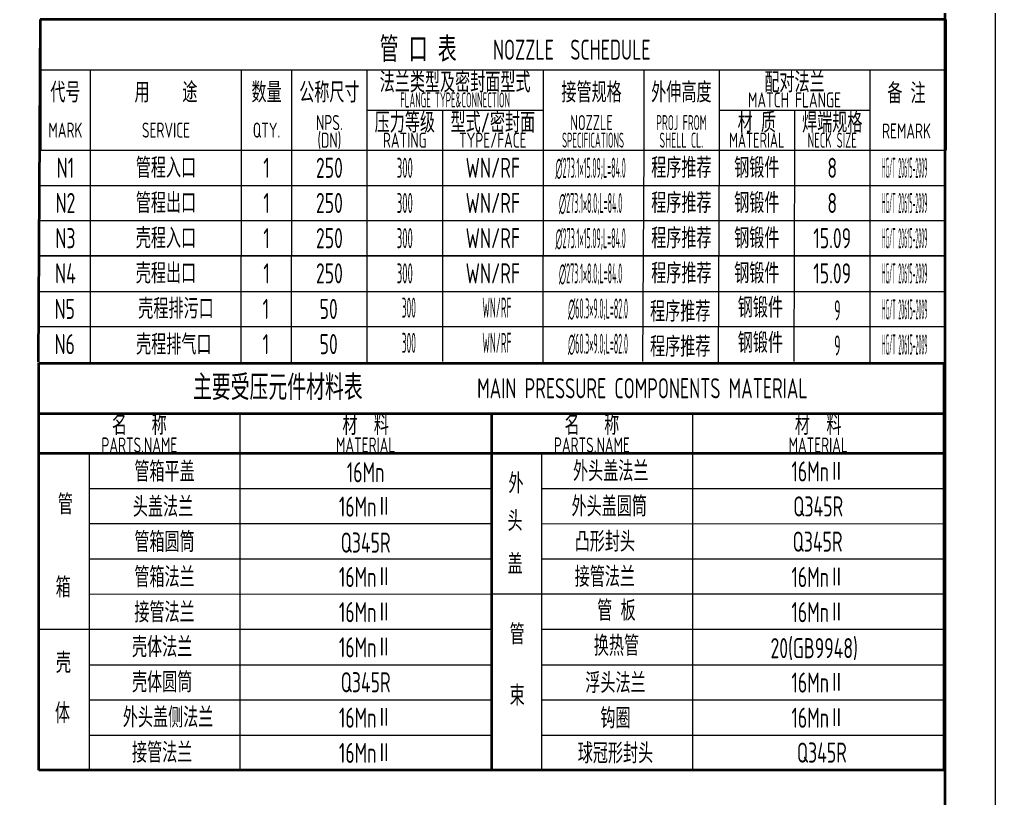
# Model space of a CAD drawing. Header units: millimetres. Extents: x 5765 to 6606, y -201 to 393.
# Drawn here: x 6411.9 to 6606, y -45.6 to 109.4 of the extents above; entities that cross this region are included whole.
import ezdxf
from ezdxf.enums import TextEntityAlignment as Align

# ---------------------------------------------------------------- set-up
doc = ezdxf.new("R2010")
doc.units = ezdxf.units.MM
for name, color, linetype, lineweight in [('1粗实线', 7, 'Continuous', 35), ('2细实线', 3, 'Continuous', 13), ('7文本', 2, 'Continuous', 13), ('9图表', 4, 'Continuous', 13)]:
    doc.layers.add(name, color=color, linetype=linetype, lineweight=lineweight)
doc.styles.add('lanpec', font='bpec_e.shx', dxfattribs={"width": 0.75, "bigfont": 'hztxt.shx'})

# ---------------------------------------------------------------- blocks, each defined once
blk = doc.blocks.new('A1')
at = {"layer": '1粗实线'}
blk.add_lwpolyline([(-816, 10), (-10, 10), (-10, 584), (-816, 584)], close=True, dxfattribs=at)
at = {"layer": '9图表'}
blk.add_lwpolyline([(-841, 0), (0, 0), (0, 594), (-841, 594)], close=True, dxfattribs=at)
blk = doc.blocks.new('管口表表头')
at = {"layer": '1粗实线'}
for p, q in [((-180, 0), (-180, -26)), ((0, 0), (-180, 0)), ((0, 0), (0, -26))]:
    blk.add_line(p, q, dxfattribs=at)
at = {"layer": '9图表'}
for p, q in [((-180, -10), (0, -10)), ((-180, -10), (0, -10)), ((-180, -26), (0, -26))]:
    blk.add_line(p, q, dxfattribs=at)
at = {"layer": '9图表', "color": 4}
for p, q in [((-170, -26), (-170, -10)), ((-140, -26), (-140, -10)), ((-130, -26), (-130, -10)), ((-115, -26), (-115, -10)), ((-80, -10), (-80, -26)), ((-60, -10), (-60, -26)), ((-45, -10), (-45, -26)), ((-15, -10), (-15, -26)), ((-115, -18), (-80, -18)), ((-100, -18), (-100, -26)), ((-45, -18), (-15, -18)), ((-30, -18), (-30, -26))]:
    blk.add_line(p, q, dxfattribs=at)
at = {"layer": '7文本', "color": 4, "style": 'lanpec', "width": 0.75}
for s, height, p in [('管 口 表', 5, (-112.51, -8.44)), ('NOZZLE  SCHEDULE', 4, (-89.97, -8))]:
    blk.add_text(s, height=height, dxfattribs=at).set_placement(p)
at = {"layer": '7文本', "color": 4, "style": 'lanpec'}
for s, height, width, p in [('法兰类型及密封面型式', 4, 0.75, (-97.5, -12.5)), ('配对法兰', 4, 0.75, (-30, -12.5)), ('代号', 4, 0.75, (-175, -14.5)), ('用    途', 4, 0.75, (-155, -14.5)), ('数量', 4, 0.75, (-135, -14.5)), ('公称尺寸', 4, 0.75, (-122.5, -14.5)), ('接管规格', 4, 0.75, (-70.37, -14.5)), ('外伸高度', 4, 0.75, (-52.5, -14.5)), ('备 注', 4, 0.75, (-7.73, -14.67)), ('FLANGE TYPE&CONNECTION', 3, 0.5, (-97.5, -16)), ('MATCH FLANGE', 3, 0.75, (-30, -16)), ('NPS.', 3, 0.75, (-122.5, -20.5)), ('压力等级', 4, 0.75, (-107.5, -20.5)), ('型式/密封面', 4, 0.75, (-90, -20.5)), ('NOZZLE', 3, 0.7, (-70.37, -20.5)), ('PROJ FROM', 3, 0.55, (-52.5, -20.5)), ('材 质', 4, 0.75, (-37.5, -20.5)), ('焊端规格', 4, 0.75, (-22.5, -20.5)), ('MARK', 3, 0.75, (-175, -22)), ('SERVICE', 3, 0.75, (-155, -22)), ('QTY.', 3, 0.75, (-135, -22)), ('REMARK', 3, 0.75, (-7.73, -22.17)), ('(DN)', 3, 0.75, (-122.5, -24)), ('RATING', 3, 0.75, (-107.5, -24)), ('TYPE/FACE', 3, 0.75, (-90, -24)), ('SPECIFICATIONS', 3, 0.5, (-70.07, -24)), ('SHELL CL.', 3, 0.55, (-52.5, -24)), ('MATERIAL', 3, 0.7, (-37.5, -24)), ('NECK SIZE', 3, 0.6, (-22.5, -24))]:
    blk.add_text(s, height=height, dxfattribs=dict(at, width=width)).set_placement(p, align=Align.MIDDLE_CENTER)

msp = doc.modelspace()

# ---------------------------------------------------------------- linework, layer by layer
at = {"layer": '1粗实线'}
for p, q in [((6416.062, 109.422), (6415.63, 41.22)), ((6415.77, 41.06), (6595.77, 41.06)), ((6415.77, -39.94), (6415.77, 41.06)), ((6595.77, 41.06), (6595.77, -39.94)), ((6415.77, 31.06), (6595.77, 31.06)), ((6505.77, 31.06), (6505.77, -39.94)), ((6595.77, 23.06), (6415.77, 23.06)), ((6595.77, -39.94), (6415.77, -39.94))]:
    msp.add_line(p, q, dxfattribs=at)
at = {"layer": '9图表'}
for p, q in [((6426.02, 41.29), (6426.062, 83.422)), ((6456.01, 41.3), (6456.062, 83.422)), ((6466.05, 41.3), (6466.062, 83.422)), ((6481.05, 41.25), (6481.062, 83.422)), ((6496.062, 83.422), (6496.04, 41.36)), ((6516.062, 83.422), (6516.03, 41.3)), ((6536.062, 83.422), (6535.85, 41.36)), ((6551.062, 83.422), (6550.85, 41.31)), ((6566.062, 83.313), (6565.95, 41.36)), ((6581.062, 83.313), (6581.05, 41.31)), ((6416.062, 76.422), (6596.062, 76.422)), ((6416.062, 69.422), (6596.062, 69.422)), ((6416.062, 62.422), (6596.062, 62.422)), ((6596.062, 62.422), (6416.062, 62.422)), ((6416.062, 62.422), (6596.062, 62.422)), ((6455.769, 31.06), (6455.769, -39.94)), ((6545.769, 31.06), (6545.769, -39.94)), ((6425.769, 23.06), (6425.769, -39.94)), ((6515.769, 23.06), (6515.769, -39.94)), ((6505.77, 16.06), (6425.769, 16.06)), ((6595.77, 16.06), (6515.769, 16.075)), ((6505.77, 9.06), (6425.769, 9.06)), ((6595.77, 9.06), (6515.769, 9.046)), ((6505.77, 2.06), (6425.769, 2.06)), ((6595.77, 2.06), (6515.769, 2.066)), ((6505.77, -4.94), (6425.763, -4.944)), ((6595.77, -4.94), (6505.77, -4.94)), ((6595.77, -4.94), (6505.77, -4.94)), ((6505.77, -11.94), (6415.77, -11.94)), ((6505.77, -11.94), (6415.77, -11.94)), ((6595.77, -11.94), (6515.769, -11.925))]:
    msp.add_line(p, q, dxfattribs=at)
at = {"layer": '9图表', "ltscale": 0.5}
for p, q in [((6415.92, 55.342), (6595.92, 55.342)), ((6415.92, 48.342), (6595.92, 48.342))]:
    msp.add_line(p, q, dxfattribs=at)
at = {"layer": '9图表', "color": 4}
for p, q in [((6425.769, -18.94), (6505.77, -18.94)), ((6515.769, -18.94), (6595.77, -18.94)), ((6425.769, -25.94), (6505.77, -25.94)), ((6515.769, -25.95), (6595.77, -25.95)), ((6425.769, -32.94), (6505.77, -32.94)), ((6515.769, -32.959), (6595.77, -32.959))]:
    msp.add_line(p, q, dxfattribs=at)

# ---------------------------------------------------------------- block references
at = {"layer": '2细实线'}
for name, p in [('A1', (6606.028, -200.559)), ('管口表表头', (6596.062, 109.422)), ('管口表表头', (6596.062, 109.422))]:
    msp.add_blockref(name, p, dxfattribs=at)

# ---------------------------------------------------------------- texts
at = {"layer": '7文本', "style": 'lanpec'}
for s, width, p in [('N1', 0.75, (6421.062, 79.922)), ('管程入口', 0.75, (6441.062, 79.922)), ('1', 0.75, (6461.062, 79.922)), ('250', 0.75, (6473.562, 79.922)), ('300', 0.45, (6488.562, 79.922)), ('WN/RF', 0.75, (6506.062, 79.922)), ('∅273.1×15.09;L=84.0', 0.3, (6525.508, 79.922)), ('程序推荐', 0.75, (6543.562, 79.922)), ('钢锻件', 0.75, (6558.562, 79.922)), ('8', 0.75, (6573.562, 79.922)), ('HG/T 20615-2009', 0.2, (6587.948, 79.922)), ('N2', 0.75, (6421.062, 72.922)), ('管程出口', 0.75, (6441.062, 72.922)), ('1', 0.75, (6461.062, 72.922)), ('250', 0.75, (6473.562, 72.922)), ('300', 0.45, (6488.562, 72.922)), ('WN/RF', 0.75, (6506.062, 72.922)), ('∅273.1×8.0;L=84.0', 0.3, (6525.508, 72.922)), ('程序推荐', 0.75, (6543.562, 72.922)), ('钢锻件', 0.75, (6558.562, 72.922)), ('8', 0.75, (6573.562, 72.922)), ('HG/T 20615-2009', 0.2, (6587.948, 72.922)), ('N3', 0.75, (6421.062, 65.922)), ('壳程入口', 0.75, (6441.062, 65.922)), ('300', 0.45, (6488.562, 65.922)), ('WN/RF', 0.75, (6506.062, 65.922)), ('∅273.1×15.09;L=84.0', 0.3, (6525.508, 65.922)), ('程序推荐', 0.75, (6543.562, 65.922)), ('钢锻件', 0.75, (6558.562, 65.922)), ('HG/T 20615-2009', 0.2, (6587.948, 65.922)), ('1', 0.75, (6461.062, 65.922)), ('250', 0.75, (6473.562, 65.922)), ('15.09', 0.75, (6573.562, 65.922)), ('N4', 0.75, (6421.062, 58.922)), ('壳程出口', 0.75, (6441.062, 58.922)), ('1', 0.75, (6461.062, 58.922)), ('250', 0.75, (6473.562, 58.922)), ('300', 0.45, (6488.562, 58.922)), ('WN/RF', 0.75, (6506.062, 58.922)), ('∅273.1×8.0;L=84.0', 0.3, (6525.508, 58.922)), ('程序推荐', 0.75, (6543.562, 58.922)), ('钢锻件', 0.75, (6558.562, 58.922)), ('15.09', 0.75, (6573.562, 58.922)), ('HG/T 20615-2009', 0.2, (6587.948, 58.922)), ('管箱平盖', 0.75, (6440.768, 19.466)), ('外头盖法兰', 0.75, (6529.518, 19.56)), ('16MnⅡ', 0.75, (6570.687, 19.512)), ('16Mn', 0.75, (6480.769, 19.35)), ('外', 0.75, (6510.673, 17.146)), ('头盖法兰', 0.75, (6440.472, 12.465)), ('16MnⅡ', 0.75, (6480.689, 12.512)), ('外头盖圆筒', 0.75, (6529.219, 12.55)), ('Q345R', 0.75, (6570.769, 12.55)), ('头', 0.75, (6510.483, 9.652)), ('管箱圆筒', 0.75, (6440.768, 5.466)), ('凸形封头', 0.75, (6528.339, 5.541)), ('Q345R', 0.75, (6480.769, 5.35)), ('Q345R', 0.75, (6570.647, 5.541)), ('盖', 0.75, (6510.483, 1.082)), ('管箱法兰', 0.75, (6440.768, -1.534)), ('16MnⅡ', 0.75, (6480.689, -1.488)), ('接管法兰', 0.75, (6528.339, -1.459)), ('16MnⅡ', 0.75, (6570.688, -1.508)), ('管 板', 0.75, (6530.65, -8.176)), ('接管法兰', 0.75, (6440.768, -8.534)), ('16MnⅡ', 0.75, (6480.689, -8.488)), ('16MnⅡ', 0.75, (6570.686, -8.488)), ('壳体法兰', 0.75, (6440.299, -15.44)), ('16MnⅡ', 0.75, (6480.689, -15.488)), ('换热管', 0.75, (6530.65, -15.176)), ('20(GB9948)', 0.75, (6569.971, -15.65)), ('壳', 0.75, (6420.672, -18.574)), ('壳体圆筒', 0.75, (6440.302, -22.44)), ('Q345R', 0.75, (6480.772, -22.44)), ('浮头法兰', 0.75, (6530.455, -22.585)), ('16MnⅡ', 0.75, (6570.69, -22.488)), ('体', 0.75, (6420.483, -28.598)), ('外头盖侧法兰', 0.75, (6441.479, -29.44)), ('16MnⅡ', 0.75, (6480.689, -29.488)), ('钩圈', 0.75, (6530.456, -29.594)), ('16MnⅡ', 0.75, (6570.69, -29.498)), ('接管法兰', 0.75, (6440.299, -36.44)), ('16MnⅡ', 0.75, (6480.689, -36.488)), ('球冠形封头', 0.75, (6530.455, -36.566)), ('Q345R', 0.75, (6571.492, -36.433))]:
    msp.add_text(s, height=4, dxfattribs=dict(at, width=width)).set_placement(p, align=Align.MIDDLE_CENTER)
at = {"layer": '7文本', "color": 2, "style": 'lanpec'}
for s, width, p in [('钢锻件', 0.75, (6559.277, 52.099)), ('N5', 0.75, (6420.92, 51.842)), ('壳程排污口', 0.75, (6443.049, 51.885)), ('1', 0.75, (6460.92, 51.842)), ('50', 0.75, (6473.42, 51.842)), ('300', 0.4, (6489.36, 52.099)), ('WN/RF', 0.4, (6506.86, 52.099)), ('∅60.3×9.0;L=82.0', 0.3, (6526.989, 51.928)), ('程序推荐', 0.75, (6543.336, 51.33)), ('9', 0.5, (6574.583, 51.57)), ('HG/T 20615-2009', 0.2, (6587.97, 51.76)), ('N6', 0.75, (6420.92, 44.842)), ('壳程排气口', 0.75, (6442.615, 44.757)), ('1', 0.75, (6460.92, 44.842)), ('50', 0.75, (6473.42, 44.842)), ('300', 0.4, (6489.36, 45.099)), ('WN/RF', 0.4, (6506.86, 45.099)), ('∅60.3×9.0;L=82.0', 0.3, (6526.989, 44.928)), ('程序推荐', 0.75, (6543.336, 44.33)), ('钢锻件', 0.75, (6559.277, 45.099)), ('HG/T 20615-2009', 0.2, (6587.97, 44.76)), ('9', 0.5, (6574.583, 44.57))]:
    msp.add_text(s, height=4, dxfattribs=dict(at, width=width)).set_placement(p, align=Align.MIDDLE_CENTER)
at = {"layer": '7文本', "color": 4, "style": 'lanpec', "width": 0.75}
for s, height, p in [('主要受压元件材料表', 5, (6463.303, 36.215)), ('MAIN PRESSURE COMPONENTS MATERIAL ', 4, (6536.622, 36.06)), ('名   称', 4, (6435.77, 28.774)), ('材  料', 4, (6480.769, 28.774)), ('名   称', 4, (6525.769, 28.774)), ('材  料', 4, (6570.769, 28.774)), ('PARTS.NAME', 3, (6435.77, 24.774)), ('MATERIAL', 3, (6480.769, 24.774)), ('PARTS.NAME', 3, (6525.769, 24.774)), ('MATERIAL', 3, (6570.769, 24.774))]:
    msp.add_text(s, height=height, dxfattribs=at).set_placement(p, align=Align.MIDDLE_CENTER)
at = {"layer": '7文本', "style": 'lanpec', "width": 0.75}
for s, p in [('管', (6419.559, 10.958)), ('箱', (6419.121, -5.56)), ('管', (6509.407, -14.919)), ('束', (6509.407, -27.072))]:
    msp.add_text(s, height=4, dxfattribs=at).set_placement(p)

doc.saveas('drawing.dxf')
